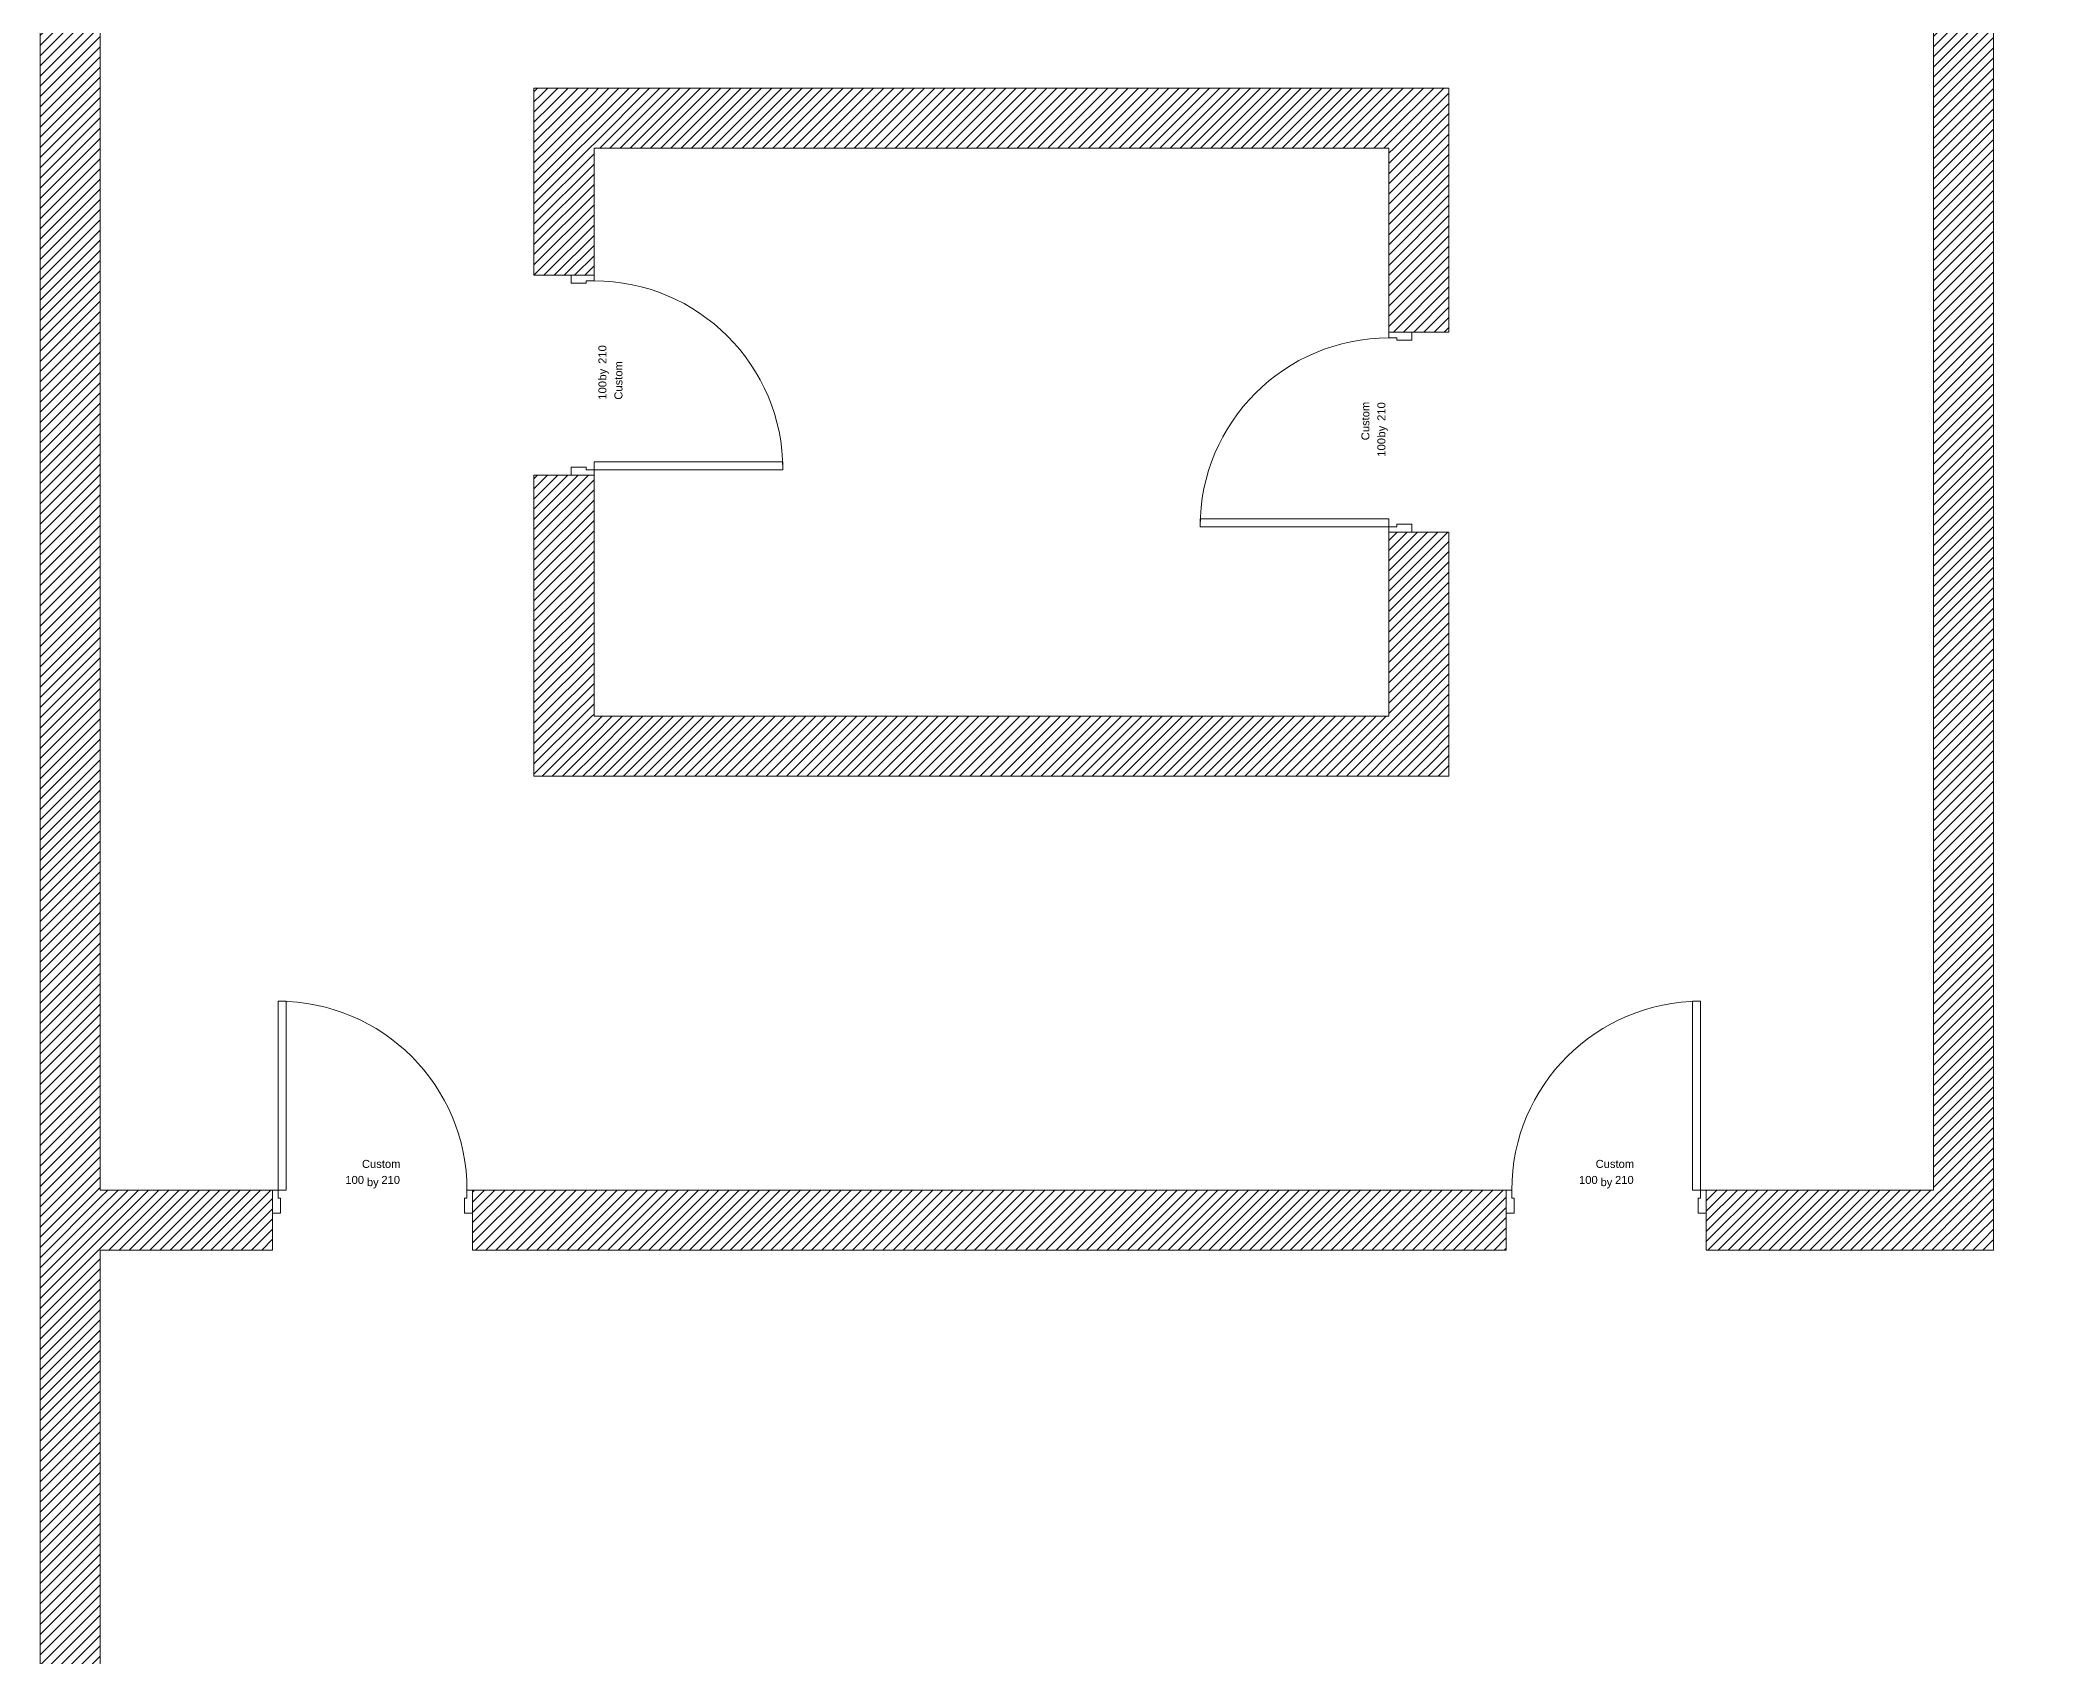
# Model space of a CAD drawing. Header units: millimetres. Extents: x -22335 to 45019, y -6963 to 26064.
# Drawn here: x -22196 to -12121, y 9615 to 17694 of the extents above; entities that cross this region are included whole.
import ezdxf
from ezdxf.enums import TextEntityAlignment as Align

# ---------------------------------------------------------------- set-up
doc = ezdxf.new("R2010")
doc.units = ezdxf.units.MM
doc.header["$MEASUREMENT"] = 0
for name, color, linetype in [('A_KONS_plosce', 7, 'Continuous'), ('A_KONS_zid zunanji', 7, 'Continuous'), ('Archicad Door Markers', 7, 'Continuous'), ('Archicad Doors', 7, 'Continuous')]:
    doc.layers.add(name, color=color, linetype=linetype)
for name, color, linetype, lineweight, true_color in [('A_KONS_plosce_Pen_No__89', 7, 'Continuous', 0, 0x71cebe), ('Archicad Doors_Pen_No__23', 7, 'Continuous', 20, 0xff6600), ('Archicad Doors_Pen_No__3', 7, 'Continuous', 13, 0xff6600)]:
    doc.layers.add(name, color=color, linetype=linetype, lineweight=lineweight, true_color=true_color)
for name, color, linetype, lineweight in [('A_KONS_zid zunanji_Pen_No__27', 7, 'Continuous', 20), ('Archicad Door Markers_Pen_No__7', 7, 'Continuous', 13), ('Archicad Doors_Pen_No__27', 7, 'Continuous', 20), ('Archicad Window Markers_Pen_No__7', 7, 'Continuous', 13)]:
    doc.layers.add(name, color=color, linetype=linetype, lineweight=lineweight)
doc.styles.add('GENERATED_STYLE_1', font='arial.ttf')
pattern_1 = [(45, (0, 0), (-25.455843, 25.455843), [])]

# ---------------------------------------------------------------- blocks, each defined once
blk = doc.blocks.new('Slab_1', base_point=(-22196, -4112))
at = {"layer": 'A_KONS_plosce_Pen_No__89', "color": 123, "linetype": 'Continuous', "lineweight": 0, "true_color": 0x71cebe, "flags": 128}
blk.add_lwpolyline([(-22196, -4112), (-12447, -4112), (-12447, -184), (-3773, -184), (-3773, -4112), (6716, -4112), (6716, -1725), (9171, -1725), (9171, -6834), (44877, -6834), (44877, 969), (43547, 969), (43547, 11647), (44577, 11647), (44577, 25912), (-22196, 25912)], close=True, dxfattribs=at)
blk = doc.blocks.new('Wall_1', base_point=(-22196, 25912))
at = {"layer": 'A_KONS_zid zunanji', "linetype": 'Continuous', "lineweight": 0, "true_color": 0x000000}
h = blk.add_hatch(dxfattribs=at)
h.set_pattern_fill('Navadna_NF_Opeka', color=18, style=0, pattern_type=2)
h.set_pattern_definition(pattern_1)
h.paths.add_polyline_path([(-22196, 7854), (-21896, 7854), (-21896, 25612), (-22196, 25612)])
at = {"layer": 'A_KONS_zid zunanji_Pen_No__27', "color": 7, "linetype": 'Continuous', "lineweight": 20, "flags": 128}
for points in [[(-22196, 25912), (-22196, 7854)], [(-21896, 11947), (-21896, 25612)], [(-21896, 7854), (-21896, 11647)]]:
    blk.add_lwpolyline(points, dxfattribs=at)
blk = doc.blocks.new('Sliding Door with 2 Sidelights 27')
at = {"layer": 'Archicad Doors_Pen_No__23', "color": 30, "linetype": 'Continuous', "lineweight": 20, "true_color": 0xff6600}
for p, q in [((-2047, 0), (-2087, 0)), ((-2087, 0), (-2087, -115)), ((-2047, -115), (-2047, 0)), ((-790, 0), (-2047, 0)), ((-750, 0), (-790, 0)), ((-790, 0), (-790, -115)), ((-750, -115), (-750, 0)), ((790, 0), (750, 0)), ((750, 0), (750, -115)), ((790, -115), (790, 0)), ((2047, 0), (790, 0)), ((2087, 0), (2047, 0)), ((2047, 0), (2047, -115)), ((2087, -115), (2087, 0)), ((-2087, -115), (-2047, -115)), ((-790, -115), (-750, -115)), ((750, -115), (790, -115)), ((2047, -115), (2087, -115))]:
    blk.add_line(p, q, dxfattribs=at)
at = {"layer": 'Archicad Doors_Pen_No__23', "color": 30, "linetype": 'Continuous', "lineweight": 20, "true_color": 0xff6600, "flags": 128}
for points in [[(-790, -115), (-2047, -115), (-2047, 0), (-790, 0)], [(2047, 0), (790, 0), (790, -115), (2047, -115)]]:
    blk.add_lwpolyline(points, close=True, dxfattribs=at)
at = {"layer": 'Archicad Doors_Pen_No__27', "color": 7, "linetype": 'Continuous', "lineweight": 20}
for p, q in [((-2087, 0), (-2124, 0)), ((-2087, 0), (-2124, 0)), ((-2087, 0), (-2087, -115)), ((-2087, 0), (-2087, -115)), ((2087, 0), (2087, -115)), ((2087, 0), (2087, -115)), ((2087, 0), (2124, 0)), ((2087, 0), (2124, 0)), ((-2087, -115), (-2087, -300)), ((-2087, -115), (-2087, -300)), ((2087, -115), (2087, -300)), ((2087, -115), (2087, -300)), ((-2087, -300), (-2124, -300)), ((-2087, -300), (-2124, -300)), ((2087, -300), (2124, -300)), ((2087, -300), (2124, -300))]:
    blk.add_line(p, q, dxfattribs=at)
at = {"layer": 'Archicad Doors_Pen_No__3', "color": 30, "linetype": 'Continuous', "lineweight": 13, "true_color": 0xff6600}
for p, q in [((-2124, 0), (-2124, 19)), ((-2124, 19), (-2074, 19)), ((-2074, 0), (-2124, 0)), ((-2074, 19), (-2074, 0)), ((0, 0), (100, 0)), ((0, -40), (0, 0)), ((100, 0), (100, -40)), ((650, -40), (650, 0)), ((650, 0), (750, 0)), ((750, 0), (750, -40)), ((2074, 19), (2124, 19)), ((2074, 0), (2074, 19)), ((2124, 0), (2074, 0)), ((2124, 19), (2124, 0)), ((-2047, -97), (-790, -97)), ((-750, -40), (-650, -40)), ((-750, -80), (-750, -40)), ((-650, -80), (-750, -80)), ((-650, -40), (-650, -80)), ((-650, -60), (-100, -60)), ((-100, -80), (-100, -40)), ((-100, -40), (0, -40)), ((0, -80), (-100, -80)), ((100, -40), (0, -40)), ((0, -40), (0, -80)), ((100, -20), (650, -20)), ((750, -40), (650, -40)), ((2047, -97), (790, -97)), ((-2087, -300), (-2087, -115)), ((-2087, -115), (-2062, -115)), ((-2062, -115), (-2062, -300)), ((2062, -300), (2062, -115)), ((2062, -115), (2087, -115)), ((2087, -115), (2087, -300)), ((-2124, -319), (-2124, -300)), ((-2124, -300), (-2074, -300)), ((-2062, -300), (-2087, -300)), ((-2074, -300), (-2074, -319)), ((2087, -300), (2062, -300)), ((2074, -300), (2124, -300)), ((2074, -319), (2074, -300)), ((2124, -300), (2124, -319)), ((-2074, -319), (-2124, -319)), ((2124, -319), (2074, -319))]:
    blk.add_line(p, q, dxfattribs=at)
at = {"layer": 'Archicad Doors_Pen_No__3', "color": 30, "linetype": 'Continuous', "lineweight": 13, "true_color": 0xff6600, "flags": 128}
for points in [[(100, 0), (650, 0), (650, -20), (100, -20)], [(-650, -40), (-100, -40), (-100, -60), (-650, -60)], [(-650, -60), (-100, -60), (-100, -80), (-650, -80)], [(100, -20), (650, -20), (650, -40), (100, -40)]]:
    blk.add_lwpolyline(points, close=True, dxfattribs=at)
blk = doc.blocks.new('Basic Window-Door-Skylight Marker')
at = {"layer": 'Archicad Window Markers_Pen_No__7', "color": 7, "lineweight": 13, "style": 'GENERATED_STYLE_1'}
for tag, p in [('AC_WIDO_ID', (-159, 99)), ('AC_WIDO_A_SIZE', (-159, 19)), ('GS_Separator', (-21, 8)), ('AC_WIDO_B_SIZE', (67, 19))]:
    blk.add_attdef(tag, text='', height=40, dxfattribs=at).set_placement(p, align=Align.BOTTOM_LEFT)
blk = doc.blocks.new('Wall_6', base_point=(-12732, 25912))
at = {"layer": 'A_KONS_zid zunanji', "linetype": 'Continuous', "lineweight": 0, "true_color": 0x000000}
h = blk.add_hatch(dxfattribs=at)
h.set_pattern_fill('Navadna_NF_Opeka', color=18, style=0, pattern_type=2)
h.set_pattern_definition(pattern_1)
h.paths.add_polyline_path([(-12432, 25612), (-12732, 25612), (-12732, 22333), (-12432, 22333)])
h = blk.add_hatch(dxfattribs=at)
h.set_pattern_fill('Navadna_NF_Opeka', color=18, style=0, pattern_type=2)
h.set_pattern_definition(pattern_1)
h.paths.add_polyline_path([(-12432, 18159), (-12732, 18159), (-12732, 11947), (-12432, 11947)])
h = blk.add_hatch(dxfattribs=at)
h.set_pattern_fill('Navadna_NF_Opeka', color=18, style=0, pattern_type=2)
h.set_pattern_definition(pattern_1)
h.paths.add_polyline_path([(-12732, 11947), (-12732, 11647), (-12432, 11647)])
h = blk.add_hatch(dxfattribs=at)
h.set_pattern_fill('Navadna_NF_Opeka', color=18, style=0, pattern_type=2)
h.set_pattern_definition(pattern_1)
h.paths.add_polyline_path([(-12432, 11947), (-12732, 11947), (-12432, 11647)])
at = {"layer": 'A_KONS_zid zunanji_Pen_No__27', "color": 7, "linetype": 'Continuous', "lineweight": 20}
for p, q in [((-12732, 22333), (-12732, 22370)), ((-12432, 22333), (-12432, 22370)), ((-12547, 22333), (-12732, 22333)), ((-12432, 22333), (-12547, 22333)), ((-12732, 18159), (-12732, 18122)), ((-12547, 18159), (-12732, 18159)), ((-12432, 18159), (-12547, 18159)), ((-12432, 18159), (-12432, 18122))]:
    blk.add_line(p, q, dxfattribs=at)
at = {"layer": 'A_KONS_zid zunanji_Pen_No__27', "color": 7, "linetype": 'Continuous', "lineweight": 20, "flags": 128}
for points in [[(-12732, 25612), (-12732, 22333)], [(-12432, 22333), (-12432, 25612)], [(-12732, 18159), (-12732, 11947)], [(-12432, 11647), (-12432, 17859)], [(-12432, 11647), (-12732, 11647)]]:
    blk.add_lwpolyline(points, dxfattribs=at)
at = {"layer": 'Archicad Door Markers', "color": 161, "lineweight": 13, "true_color": 0x40a5ff}
ref = blk.add_blockref('Basic Window-Door-Skylight Marker', (-12432, 20246), dxfattribs=dict(at, rotation=270))
ref.add_attrib('AC_MarkerText_1', 'Custom', dxfattribs={"layer": 'Archicad Door Markers_Pen_No__7', "color": 7, "lineweight": 13, "height": 40, "rotation": 90, "style": 'GENERATED_STYLE_1'}).set_placement((-12279, 20229), align=Align.BOTTOM_LEFT)
ref.add_attrib('GS_Separator', ' by ', dxfattribs={"layer": 'Archicad Door Markers_Pen_No__7', "color": 7, "lineweight": 13, "height": 40, "rotation": 90, "style": 'GENERATED_STYLE_1'}).set_placement((-12359, 20227), align=Align.BOTTOM_LEFT)
ref.add_attrib('AC_WIDO_A_SIZE', '417.4', dxfattribs={"layer": 'Archicad Door Markers_Pen_No__7', "color": 7, "lineweight": 13, "height": 40, "rotation": 90, "style": 'GENERATED_STYLE_1'}).set_placement((-12359, 20101), align=Align.BOTTOM_LEFT)
ref.add_attrib('AC_WIDO_B_SIZE', '210', dxfattribs={"layer": 'Archicad Door Markers_Pen_No__7', "color": 7, "lineweight": 13, "height": 40, "rotation": 90, "style": 'GENERATED_STYLE_1'}).set_placement((-12359, 20326), align=Align.BOTTOM_LEFT)
at = {"layer": 'Archicad Doors', "color": 21, "linetype": 'Continuous', "lineweight": 0, "true_color": 0xff9955, "xscale": -1, "zscale": 1000, "rotation": 270}
blk.add_blockref('Sliding Door with 2 Sidelights 27', (-12432, 20246), dxfattribs=at)
blk = doc.blocks.new('Door 27_2')
at = {"layer": 'Archicad Doors_Pen_No__23', "color": 30, "linetype": 'Continuous', "lineweight": 20, "true_color": 0xff6600}
for p, q in [((-472, 0), (-500, 0)), ((-500, 0), (-500, -115)), ((-472, -40), (-472, 0)), ((500, 0), (472, 0)), ((472, 0), (472, -40)), ((500, -115), (500, 0)), ((-460, -40), (-472, -40)), ((-460, -115), (-460, -40)), ((472, -40), (460, -40)), ((460, -40), (460, -115)), ((-500, -115), (-460, -115)), ((460, -115), (500, -115))]:
    blk.add_line(p, q, dxfattribs=at)
at = {"layer": 'Archicad Doors_Pen_No__27', "color": 7, "linetype": 'Continuous', "lineweight": 20}
for p, q in [((-500, 0), (-500, -115)), ((-500, 0), (-500, -115)), ((500, 0), (500, -115)), ((500, 0), (500, -115)), ((-500, -115), (-500, -300)), ((500, -115), (500, -300))]:
    blk.add_line(p, q, dxfattribs=at)
at = {"layer": 'Archicad Doors_Pen_No__3', "color": 30, "linetype": 'Continuous', "lineweight": 13, "true_color": 0xff6600}
for p, q in [((432, 0), (432, 944)), ((432, 944), (472, 944)), ((472, 944), (472, 0)), ((472, 0), (432, 0))]:
    blk.add_line(p, q, dxfattribs=at)
blk.add_arc((472, 0), 944, 90, 180, dxfattribs=at)
blk = doc.blocks.new('Wall_7', base_point=(-12732, 11947))
at = {"layer": 'A_KONS_zid zunanji', "linetype": 'Continuous', "lineweight": 0, "true_color": 0x000000}
h = blk.add_hatch(dxfattribs=at)
h.set_pattern_fill('Navadna_NF_Opeka', color=18, style=0, pattern_type=2)
h.set_pattern_definition(pattern_1)
h.paths.add_polyline_path([(-21896, 11947), (-21896, 11647), (-21035, 11647), (-21035, 11947)])
h = blk.add_hatch(dxfattribs=at)
h.set_pattern_fill('Navadna_NF_Opeka', color=18, style=0, pattern_type=2)
h.set_pattern_definition(pattern_1)
h.paths.add_polyline_path([(-20035, 11947), (-20035, 11647), (-14868, 11647), (-14868, 11947)])
h = blk.add_hatch(dxfattribs=at)
h.set_pattern_fill('Navadna_NF_Opeka', color=18, style=0, pattern_type=2)
h.set_pattern_definition(pattern_1)
h.paths.add_polyline_path([(-12732, 11947), (-13868, 11947), (-13868, 11647), (-12732, 11647)])
at = {"layer": 'A_KONS_zid zunanji_Pen_No__27', "color": 7, "linetype": 'Continuous', "lineweight": 20}
for p, q in [((-21035, 11947), (-21035, 11832)), ((-20035, 11947), (-20035, 11832)), ((-14868, 11947), (-14868, 11832)), ((-13868, 11947), (-13868, 11832)), ((-21035, 11832), (-21035, 11647)), ((-20035, 11832), (-20035, 11647)), ((-14868, 11832), (-14868, 11647)), ((-13868, 11832), (-13868, 11647))]:
    blk.add_line(p, q, dxfattribs=at)
at = {"layer": 'A_KONS_zid zunanji_Pen_No__27', "color": 7, "linetype": 'Continuous', "lineweight": 20, "flags": 128}
for points in [[(-21035, 11947), (-21896, 11947)], [(-14868, 11947), (-20035, 11947)], [(-12732, 11947), (-13868, 11947)], [(-21896, 11647), (-21035, 11647)], [(-20035, 11647), (-14868, 11647)], [(-13868, 11647), (-12732, 11647)]]:
    blk.add_lwpolyline(points, dxfattribs=at)
at = {"layer": 'Archicad Door Markers', "color": 161, "lineweight": 13, "true_color": 0x40a5ff}
ref = blk.add_blockref('Basic Window-Door-Skylight Marker', (-20535, 11647), dxfattribs=dict(at, rotation=180))
ref.add_attrib('AC_MarkerText_1', 'Custom', dxfattribs={"layer": 'Archicad Door Markers_Pen_No__7', "color": 7, "lineweight": 13, "height": 40, "rotation": 360, "style": 'GENERATED_STYLE_1'}).set_placement((-20588, 12046), align=Align.BOTTOM_LEFT)
ref.add_attrib('GS_Separator', ' by ', dxfattribs={"layer": 'Archicad Door Markers_Pen_No__7', "color": 7, "lineweight": 13, "height": 40, "rotation": 360, "style": 'GENERATED_STYLE_1'}).set_placement((-20579, 11955), align=Align.BOTTOM_LEFT)
ref.add_attrib('AC_WIDO_A_SIZE', '100', dxfattribs={"layer": 'Archicad Door Markers_Pen_No__7', "color": 7, "lineweight": 13, "height": 40, "rotation": 360, "style": 'GENERATED_STYLE_1'}).set_placement((-20671, 11966), align=Align.BOTTOM_LEFT)
ref.add_attrib('AC_WIDO_B_SIZE', '210', dxfattribs={"layer": 'Archicad Door Markers_Pen_No__7', "color": 7, "lineweight": 13, "height": 40, "rotation": 360, "style": 'GENERATED_STYLE_1'}).set_placement((-20491, 11966), align=Align.BOTTOM_LEFT)
ref = blk.add_blockref('Basic Window-Door-Skylight Marker', (-14368, 11647), dxfattribs=dict(at, rotation=180))
ref.add_attrib('AC_MarkerText_1', 'Custom', dxfattribs={"layer": 'Archicad Door Markers_Pen_No__7', "color": 7, "lineweight": 13, "height": 40, "rotation": 360, "style": 'GENERATED_STYLE_1'}).set_placement((-14421, 12046), align=Align.BOTTOM_LEFT)
ref.add_attrib('GS_Separator', ' by ', dxfattribs={"layer": 'Archicad Door Markers_Pen_No__7', "color": 7, "lineweight": 13, "height": 40, "rotation": 360, "style": 'GENERATED_STYLE_1'}).set_placement((-14412, 11955), align=Align.BOTTOM_LEFT)
ref.add_attrib('AC_WIDO_A_SIZE', '100', dxfattribs={"layer": 'Archicad Door Markers_Pen_No__7', "color": 7, "lineweight": 13, "height": 40, "rotation": 360, "style": 'GENERATED_STYLE_1'}).set_placement((-14504, 11966), align=Align.BOTTOM_LEFT)
ref.add_attrib('AC_WIDO_B_SIZE', '210', dxfattribs={"layer": 'Archicad Door Markers_Pen_No__7', "color": 7, "lineweight": 13, "height": 40, "rotation": 360, "style": 'GENERATED_STYLE_1'}).set_placement((-14324, 11966), align=Align.BOTTOM_LEFT)
at = {"layer": 'Archicad Doors', "color": 21, "linetype": 'Continuous', "lineweight": 0, "true_color": 0xff9955, "xscale": -1, "zscale": 1000}
blk.add_blockref('Door 27_2', (-20535, 11947), dxfattribs=at)
at = {"layer": 'Archicad Doors', "color": 21, "linetype": 'Continuous', "lineweight": 0, "true_color": 0xff9955, "zscale": 1000}
blk.add_blockref('Door 27_2', (-14368, 11947), dxfattribs=at)
blk = doc.blocks.new('Wall_85', base_point=(-19728, 17455))
at = {"layer": 'A_KONS_zid zunanji', "linetype": 'Continuous', "lineweight": 0, "true_color": 0x000000}
h = blk.add_hatch(dxfattribs=at)
h.set_pattern_fill('Navadna_NF_Opeka', color=18, style=0, pattern_type=2)
h.set_pattern_definition(pattern_1)
h.paths.add_polyline_path([(-19428, 17155), (-19728, 17455), (-19728, 17155)])
h = blk.add_hatch(dxfattribs=at)
h.set_pattern_fill('Navadna_NF_Opeka', color=18, style=0, pattern_type=2)
h.set_pattern_definition(pattern_1)
h.paths.add_polyline_path([(-19428, 17455), (-19728, 17455), (-19428, 17155)])
h = blk.add_hatch(dxfattribs=at)
h.set_pattern_fill('Navadna_NF_Opeka', color=18, style=0, pattern_type=2)
h.set_pattern_definition(pattern_1)
h.paths.add_polyline_path([(-19428, 17155), (-15454, 17155), (-15454, 17455), (-19428, 17455)])
h = blk.add_hatch(dxfattribs=at)
h.set_pattern_fill('Navadna_NF_Opeka', color=18, style=0, pattern_type=2)
h.set_pattern_definition(pattern_1)
h.paths.add_polyline_path([(-15454, 17155), (-15154, 17155), (-15154, 17455)])
h = blk.add_hatch(dxfattribs=at)
h.set_pattern_fill('Navadna_NF_Opeka', color=18, style=0, pattern_type=2)
h.set_pattern_definition(pattern_1)
h.paths.add_polyline_path([(-15454, 17155), (-15154, 17455), (-15454, 17455)])
at = {"layer": 'A_KONS_zid zunanji_Pen_No__27', "color": 7, "linetype": 'Continuous', "lineweight": 20, "flags": 128}
for points in [[(-19728, 17455), (-19728, 17155)], [(-15154, 17455), (-19728, 17455)], [(-15154, 17455), (-15154, 17155)], [(-19428, 17155), (-15454, 17155)]]:
    blk.add_lwpolyline(points, dxfattribs=at)
blk = doc.blocks.new('Wall_86', base_point=(-15154, 17455))
at = {"layer": 'A_KONS_zid zunanji', "linetype": 'Continuous', "lineweight": 0, "true_color": 0x000000}
h = blk.add_hatch(dxfattribs=at)
h.set_pattern_fill('Navadna_NF_Opeka', color=18, style=0, pattern_type=2)
h.set_pattern_definition(pattern_1)
h.paths.add_polyline_path([(-15454, 17155), (-15454, 16235), (-15154, 16235), (-15154, 17155)])
h = blk.add_hatch(dxfattribs=at)
h.set_pattern_fill('Navadna_NF_Opeka', color=18, style=0, pattern_type=2)
h.set_pattern_definition(pattern_1)
h.paths.add_polyline_path([(-15454, 14316), (-15154, 14316), (-15154, 15235), (-15454, 15235)])
h = blk.add_hatch(dxfattribs=at)
h.set_pattern_fill('Navadna_NF_Opeka', color=18, style=0, pattern_type=2)
h.set_pattern_definition(pattern_1)
h.paths.add_polyline_path([(-15454, 14016), (-15154, 14016), (-15454, 14316)])
h = blk.add_hatch(dxfattribs=at)
h.set_pattern_fill('Navadna_NF_Opeka', color=18, style=0, pattern_type=2)
h.set_pattern_definition(pattern_1)
h.paths.add_polyline_path([(-15454, 14316), (-15154, 14016), (-15154, 14316)])
at = {"layer": 'A_KONS_zid zunanji_Pen_No__27', "color": 7, "linetype": 'Continuous', "lineweight": 20}
for p, q in [((-15454, 16235), (-15339, 16235)), ((-15339, 16235), (-15154, 16235)), ((-15454, 15235), (-15339, 15235)), ((-15339, 15235), (-15154, 15235))]:
    blk.add_line(p, q, dxfattribs=at)
at = {"layer": 'A_KONS_zid zunanji_Pen_No__27', "color": 7, "linetype": 'Continuous', "lineweight": 20, "flags": 128}
for points in [[(-15454, 17155), (-15454, 16235)], [(-15154, 16235), (-15154, 17155)], [(-15454, 15235), (-15454, 14316)], [(-15154, 14016), (-15154, 15235)], [(-15154, 14016), (-15454, 14016)]]:
    blk.add_lwpolyline(points, dxfattribs=at)
at = {"layer": 'Archicad Door Markers', "color": 161, "lineweight": 13, "true_color": 0x40a5ff}
ref = blk.add_blockref('Basic Window-Door-Skylight Marker', (-15154, 15735), dxfattribs=dict(at, rotation=270))
ref.add_attrib('AC_MarkerText_1', 'Custom', dxfattribs={"layer": 'Archicad Door Markers_Pen_No__7', "color": 7, "lineweight": 13, "height": 40, "rotation": 90, "style": 'GENERATED_STYLE_1'}).set_placement((-15540, 15695), align=Align.BOTTOM_LEFT)
ref.add_attrib('GS_Separator', ' by ', dxfattribs={"layer": 'Archicad Door Markers_Pen_No__7', "color": 7, "lineweight": 13, "height": 40, "rotation": 90, "style": 'GENERATED_STYLE_1'}).set_placement((-15460, 15693), align=Align.BOTTOM_LEFT)
ref.add_attrib('AC_WIDO_A_SIZE', '100', dxfattribs={"layer": 'Archicad Door Markers_Pen_No__7', "color": 7, "lineweight": 13, "height": 40, "rotation": 90, "style": 'GENERATED_STYLE_1'}).set_placement((-15460, 15613), align=Align.BOTTOM_LEFT)
ref.add_attrib('AC_WIDO_B_SIZE', '210', dxfattribs={"layer": 'Archicad Door Markers_Pen_No__7', "color": 7, "lineweight": 13, "height": 40, "rotation": 90, "style": 'GENERATED_STYLE_1'}).set_placement((-15460, 15792), align=Align.BOTTOM_LEFT)
at = {"layer": 'Archicad Doors', "color": 21, "linetype": 'Continuous', "lineweight": 0, "true_color": 0xff9955, "xscale": -1, "zscale": 1000, "rotation": 90}
blk.add_blockref('Door 27_2', (-15454, 15735), dxfattribs=at)
blk = doc.blocks.new('Wall_87', base_point=(-15154, 14016))
at = {"layer": 'A_KONS_zid zunanji', "linetype": 'Continuous', "lineweight": 0, "true_color": 0x000000}
h = blk.add_hatch(dxfattribs=at)
h.set_pattern_fill('Navadna_NF_Opeka', color=18, style=0, pattern_type=2)
h.set_pattern_definition(pattern_1)
h.paths.add_polyline_path([(-19728, 14316), (-19728, 14016), (-19428, 14316)])
h = blk.add_hatch(dxfattribs=at)
h.set_pattern_fill('Navadna_NF_Opeka', color=18, style=0, pattern_type=2)
h.set_pattern_definition(pattern_1)
h.paths.add_polyline_path([(-19428, 14316), (-19728, 14016), (-19428, 14016)])
h = blk.add_hatch(dxfattribs=at)
h.set_pattern_fill('Navadna_NF_Opeka', color=18, style=0, pattern_type=2)
h.set_pattern_definition(pattern_1)
h.paths.add_polyline_path([(-15454, 14316), (-19428, 14316), (-19428, 14016), (-15454, 14016)])
at = {"layer": 'A_KONS_zid zunanji_Pen_No__27', "color": 7, "linetype": 'Continuous', "lineweight": 20, "flags": 128}
for points in [[(-19728, 14016), (-19728, 14316)], [(-15454, 14316), (-19428, 14316)], [(-19728, 14016), (-15454, 14016)]]:
    blk.add_lwpolyline(points, dxfattribs=at)
blk = doc.blocks.new('Wall_88', base_point=(-19728, 14016))
at = {"layer": 'A_KONS_zid zunanji', "linetype": 'Continuous', "lineweight": 0, "true_color": 0x000000}
h = blk.add_hatch(dxfattribs=at)
h.set_pattern_fill('Navadna_NF_Opeka', color=18, style=0, pattern_type=2)
h.set_pattern_definition(pattern_1)
h.paths.add_polyline_path([(-19428, 17155), (-19728, 17155), (-19728, 16520), (-19428, 16520)])
h = blk.add_hatch(dxfattribs=at)
h.set_pattern_fill('Navadna_NF_Opeka', color=18, style=0, pattern_type=2)
h.set_pattern_definition(pattern_1)
h.paths.add_polyline_path([(-19728, 14316), (-19428, 14316), (-19428, 15520), (-19728, 15520)])
at = {"layer": 'A_KONS_zid zunanji_Pen_No__27', "color": 7, "linetype": 'Continuous', "lineweight": 20}
for p, q in [((-19543, 16520), (-19728, 16520)), ((-19428, 16520), (-19543, 16520)), ((-19543, 15520), (-19728, 15520)), ((-19428, 15520), (-19543, 15520))]:
    blk.add_line(p, q, dxfattribs=at)
at = {"layer": 'A_KONS_zid zunanji_Pen_No__27', "color": 7, "linetype": 'Continuous', "lineweight": 20, "flags": 128}
for points in [[(-19728, 17155), (-19728, 16520)], [(-19428, 16520), (-19428, 17155)], [(-19728, 15520), (-19728, 14316)], [(-19428, 14316), (-19428, 15520)]]:
    blk.add_lwpolyline(points, dxfattribs=at)
at = {"layer": 'Archicad Door Markers', "color": 161, "lineweight": 13, "true_color": 0x40a5ff}
ref = blk.add_blockref('Basic Window-Door-Skylight Marker', (-19728, 16020), dxfattribs=dict(at, rotation=90))
ref.add_attrib('AC_MarkerText_1', 'Custom', dxfattribs={"layer": 'Archicad Door Markers_Pen_No__7', "color": 7, "lineweight": 13, "height": 40, "rotation": 90, "style": 'GENERATED_STYLE_1'}).set_placement((-19274, 15898), align=Align.BOTTOM_LEFT)
ref.add_attrib('GS_Separator', ' by ', dxfattribs={"layer": 'Archicad Door Markers_Pen_No__7', "color": 7, "lineweight": 13, "height": 40, "rotation": 90, "style": 'GENERATED_STYLE_1'}).set_placement((-19354, 15978), align=Align.BOTTOM_LEFT)
ref.add_attrib('AC_WIDO_A_SIZE', '100', dxfattribs={"layer": 'Archicad Door Markers_Pen_No__7', "color": 7, "lineweight": 13, "height": 40, "rotation": 90, "style": 'GENERATED_STYLE_1'}).set_placement((-19354, 15898), align=Align.BOTTOM_LEFT)
ref.add_attrib('AC_WIDO_B_SIZE', '210', dxfattribs={"layer": 'Archicad Door Markers_Pen_No__7', "color": 7, "lineweight": 13, "height": 40, "rotation": 90, "style": 'GENERATED_STYLE_1'}).set_placement((-19354, 16077), align=Align.BOTTOM_LEFT)
at = {"layer": 'Archicad Doors', "color": 21, "linetype": 'Continuous', "lineweight": 0, "true_color": 0xff9955, "zscale": 1000, "rotation": 270}
blk.add_blockref('Door 27_2', (-19428, 16020), dxfattribs=at)

msp = doc.modelspace()

# ---------------------------------------------------------------- block references
at = {"layer": 'A_KONS_plosce', "color": 123, "linetype": 'Continuous', "lineweight": 0, "true_color": 0x71cebe}
msp.add_blockref('Slab_1', (-22196, -4112), dxfattribs=at)
at = {"layer": 'A_KONS_zid zunanji', "color": 7, "lineweight": 20}
for name, p in [('Wall_1', (-22196, 25912)), ('Wall_6', (-12732, 25912)), ('Wall_85', (-19728, 17455)), ('Wall_88', (-19728, 14016)), ('Wall_86', (-15154, 17455)), ('Wall_87', (-15154, 14016)), ('Wall_7', (-12732, 11947))]:
    msp.add_blockref(name, p, dxfattribs=at)

doc.saveas('drawing.dxf')
